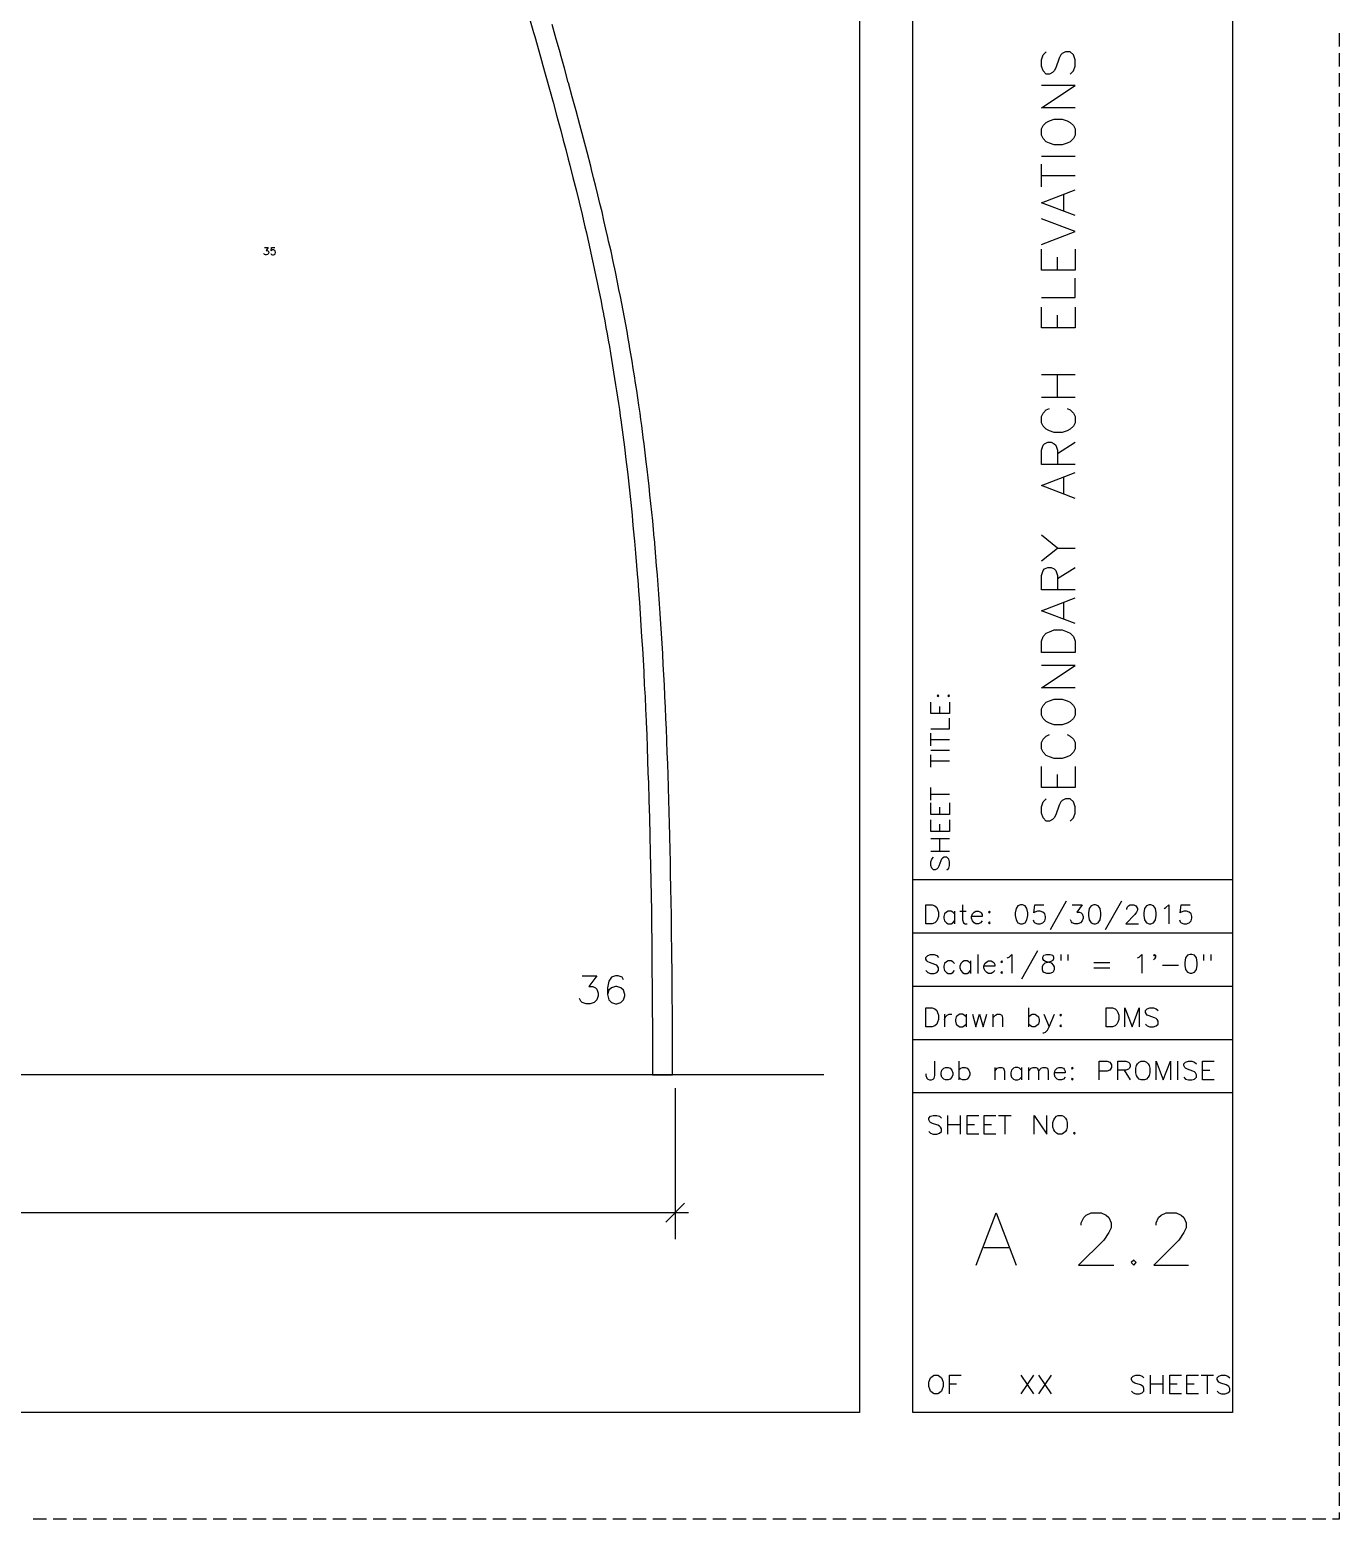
# Model space of a CAD drawing. Extents: x 57 to 189, y -88 to -29.
# Drawn here: x 102.05 to 111.31, y -88.09 to -77.57 of the extents above; entities that cross this region are included whole.
import ezdxf

# ---------------------------------------------------------------- set-up
doc = ezdxf.new("R2010")
doc.units = 0
doc.layers.get('0').update_dxf_attribs({"linetype": 'CONTINUOUS'})
for name, color, linetype in [('DIMENSION', 18, 'CONTINUOUS'), ('NONE', 18, 'CONTINUOUS'), ('SPIRE', 18, 'CONTINUOUS')]:
    doc.layers.add(name, color=color, linetype=linetype)

msp = doc.modelspace()

# ---------------------------------------------------------------- linework, layer by layer
for points in [[(109.407, -77.881), (109.43, -77.858), (109.441, -77.824), (109.441, -77.779), (109.43, -77.745), (109.407, -77.722), (109.373, -77.722), (109.35, -77.734), (109.339, -77.745), (109.328, -77.768), (109.305, -77.836), (109.294, -77.858), (109.282, -77.87), (109.259, -77.881), (109.237, -77.881), (109.214, -77.858), (109.203, -77.824), (109.203, -77.779), (109.214, -77.745), (109.237, -77.722)], [(109.441, -78.119), (109.203, -78.119), (109.441, -77.961), (109.203, -77.961)], [(109.203, -78.46), (109.441, -78.46)], [(109.203, -78.676), (109.203, -78.517)], [(109.203, -78.596), (109.441, -78.596)], [(109.441, -78.88), (109.203, -78.789), (109.441, -78.698)], [(109.362, -78.846), (109.362, -78.732)], [(109.203, -79.084), (109.441, -78.993), (109.203, -78.903)], [(109.441, -79.118), (109.441, -79.266), (109.203, -79.266), (109.203, -79.118)], [(109.316, -79.266), (109.316, -79.175)], [(109.203, -79.459), (109.441, -79.459), (109.441, -79.323)], [(109.441, -79.527), (109.441, -79.674), (109.203, -79.674), (109.203, -79.527)], [(109.316, -79.674), (109.316, -79.584)], [(109.203, -80.004), (109.441, -80.004)], [(109.316, -80.163), (109.316, -80.004)], [(109.203, -80.163), (109.441, -80.163)], [(109.384, -80.242), (109.407, -80.253), (109.43, -80.276), (109.441, -80.299), (109.441, -80.344), (109.43, -80.367), (109.407, -80.39), (109.384, -80.401), (109.35, -80.412), (109.294, -80.412), (109.259, -80.401), (109.237, -80.39), (109.214, -80.367), (109.203, -80.344), (109.203, -80.299), (109.214, -80.276), (109.237, -80.253), (109.259, -80.242)], [(109.441, -80.639), (109.203, -80.639), (109.203, -80.537), (109.214, -80.503), (109.225, -80.492), (109.248, -80.48), (109.271, -80.48), (109.294, -80.492), (109.305, -80.503), (109.316, -80.537), (109.316, -80.639)], [(109.316, -80.56), (109.441, -80.48)], [(109.441, -80.878), (109.203, -80.787), (109.441, -80.696)], [(109.362, -80.844), (109.362, -80.73)], [(109.203, -81.32), (109.316, -81.23), (109.203, -81.139)], [(109.316, -81.23), (109.441, -81.23)], [(109.441, -81.525), (109.203, -81.525), (109.203, -81.423), (109.214, -81.388), (109.225, -81.377), (109.248, -81.366), (109.271, -81.366), (109.294, -81.377), (109.305, -81.388), (109.316, -81.423), (109.316, -81.525)], [(109.316, -81.445), (109.441, -81.366)], [(109.441, -81.763), (109.203, -81.672), (109.441, -81.581)], [(109.362, -81.729), (109.362, -81.615)], [(109.441, -82.217), (109.203, -82.217), (109.441, -82.058), (109.203, -82.058)], [(109.384, -82.546), (109.407, -82.558), (109.43, -82.58), (109.441, -82.603), (109.441, -82.648), (109.43, -82.671), (109.407, -82.694), (109.384, -82.705), (109.35, -82.717), (109.294, -82.717), (109.259, -82.705), (109.237, -82.694), (109.214, -82.671), (109.203, -82.648), (109.203, -82.603), (109.214, -82.58), (109.237, -82.558), (109.259, -82.546)], [(109.441, -82.773), (109.441, -82.921), (109.203, -82.921), (109.203, -82.773)], [(109.316, -82.921), (109.316, -82.83)], [(109.407, -83.159), (109.43, -83.136), (109.441, -83.102), (109.441, -83.057), (109.43, -83.023), (109.407, -83), (109.373, -83), (109.35, -83.012), (109.339, -83.023), (109.328, -83.046), (109.305, -83.114), (109.294, -83.136), (109.282, -83.148), (109.259, -83.159), (109.237, -83.159), (109.214, -83.136), (109.203, -83.102), (109.203, -83.057), (109.214, -83.023), (109.237, -83)], [(109.176, -84.075), (109.062, -84.276)], [(108.961, -84.125), (108.974, -84.119), (108.993, -84.1), (108.993, -84.232)], [(109.34, -84.1), (109.34, -84.144)], [(109.39, -84.1), (109.39, -84.144)], [(109.573, -84.157), (109.686, -84.157)], [(109.882, -84.125), (109.894, -84.119), (109.913, -84.1), (109.913, -84.232)], [(110.002, -84.112), (109.995, -84.106), (110.002, -84.1), (110.008, -84.106), (110.008, -84.119), (110.002, -84.131), (109.995, -84.138)], [(110.058, -84.176), (110.172, -84.176)], [(110.348, -84.1), (110.348, -84.144)], [(110.399, -84.1), (110.399, -84.144)], [(109.573, -84.194), (109.686, -84.194)], [(107.666, -84.95), (59.733, -84.95)], [(108.742, -86.296), (108.884, -85.925), (109.025, -86.296)], [(109.484, -86.013), (109.484, -85.996), (109.502, -85.96), (109.519, -85.943), (109.555, -85.925), (109.625, -85.925), (109.661, -85.943), (109.678, -85.96), (109.696, -85.996), (109.696, -86.031), (109.678, -86.066), (109.643, -86.119), (109.466, -86.296), (109.714, -86.296)], [(110.014, -86.013), (110.014, -85.996), (110.031, -85.96), (110.049, -85.943), (110.084, -85.925), (110.155, -85.925), (110.19, -85.943), (110.208, -85.96), (110.226, -85.996), (110.226, -86.031), (110.208, -86.066), (110.173, -86.119), (109.996, -86.296), (110.243, -86.296)], [(108.795, -86.172), (108.972, -86.172)]]:
    msp.add_lwpolyline(points)
for points in [[(109.441, -78.312), (109.43, -78.335), (109.407, -78.358), (109.384, -78.369), (109.35, -78.381), (109.294, -78.381), (109.259, -78.369), (109.237, -78.358), (109.214, -78.335), (109.203, -78.312), (109.203, -78.267), (109.214, -78.244), (109.237, -78.222), (109.259, -78.21), (109.294, -78.199), (109.35, -78.199), (109.384, -78.21), (109.407, -78.222), (109.43, -78.244), (109.441, -78.267)], [(109.441, -81.967), (109.203, -81.967), (109.203, -81.888), (109.214, -81.854), (109.237, -81.831), (109.259, -81.82), (109.294, -81.808), (109.35, -81.808), (109.384, -81.82), (109.407, -81.831), (109.43, -81.854), (109.441, -81.888)], [(109.441, -82.41), (109.43, -82.433), (109.407, -82.455), (109.384, -82.467), (109.35, -82.478), (109.294, -82.478), (109.259, -82.467), (109.237, -82.455), (109.214, -82.433), (109.203, -82.41), (109.203, -82.365), (109.214, -82.342), (109.237, -82.319), (109.259, -82.308), (109.294, -82.297), (109.35, -82.297), (109.384, -82.308), (109.407, -82.319), (109.43, -82.342), (109.441, -82.365)], [(109.239, -84.232), (109.264, -84.232), (109.283, -84.226), (109.289, -84.22), (109.295, -84.207), (109.295, -84.188), (109.289, -84.176), (109.276, -84.163), (109.258, -84.157), (109.232, -84.15), (109.22, -84.144), (109.213, -84.131), (109.213, -84.119), (109.22, -84.106), (109.239, -84.1), (109.264, -84.1), (109.283, -84.106), (109.289, -84.119), (109.289, -84.131), (109.283, -84.144), (109.27, -84.15), (109.245, -84.157), (109.226, -84.163), (109.213, -84.176), (109.207, -84.188), (109.207, -84.207), (109.213, -84.22), (109.22, -84.226)], [(110.266, -84.232), (110.285, -84.226), (110.298, -84.207), (110.304, -84.176), (110.304, -84.157), (110.298, -84.125), (110.285, -84.106), (110.266, -84.1), (110.254, -84.1), (110.235, -84.106), (110.222, -84.125), (110.216, -84.157), (110.216, -84.176), (110.222, -84.207), (110.235, -84.226), (110.254, -84.232)], [(109.855, -86.296), (109.873, -86.278), (109.855, -86.26), (109.837, -86.278)]]:
    msp.add_lwpolyline(points, close=True)
at = {"layer": 'DIMENSION'}
for points in [[(106.616, -85.045), (106.616, -86.112)], [(106.549, -85.991), (106.682, -85.858)], [(96.775, -85.924), (106.616, -85.924)], [(106.616, -85.924), (106.71, -85.924)]]:
    msp.add_lwpolyline(points, dxfattribs=at)
at = {"layer": 'NONE'}
for points in [[(58.572, -52.683), (107.917, -52.683), (107.917, -87.337), (58.572, -87.337)], [(108.294, -52.683), (110.554, -52.683), (110.554, -87.337), (108.294, -87.337)], [(108.478, -82.273), (108.472, -82.267), (108.466, -82.273), (108.472, -82.279)], [(108.554, -82.273), (108.548, -82.267), (108.541, -82.273), (108.548, -82.279)], [(108.387, -83.883), (108.387, -83.75), (108.431, -83.75), (108.45, -83.756), (108.463, -83.769), (108.469, -83.782), (108.475, -83.801), (108.475, -83.832), (108.469, -83.851), (108.463, -83.864), (108.45, -83.876), (108.431, -83.883)], [(109.068, -83.883), (109.087, -83.876), (109.1, -83.857), (109.106, -83.826), (109.106, -83.807), (109.1, -83.775), (109.087, -83.756), (109.068, -83.75), (109.055, -83.75), (109.036, -83.756), (109.024, -83.775), (109.018, -83.807), (109.018, -83.826), (109.024, -83.857), (109.036, -83.876), (109.055, -83.883)], [(109.585, -83.883), (109.604, -83.876), (109.617, -83.857), (109.623, -83.826), (109.623, -83.807), (109.617, -83.775), (109.604, -83.756), (109.585, -83.75), (109.573, -83.75), (109.554, -83.756), (109.541, -83.775), (109.535, -83.807), (109.535, -83.826), (109.541, -83.857), (109.554, -83.876), (109.573, -83.883)], [(109.976, -83.883), (109.995, -83.876), (110.008, -83.857), (110.014, -83.826), (110.014, -83.807), (110.008, -83.775), (109.995, -83.756), (109.976, -83.75), (109.963, -83.75), (109.945, -83.756), (109.932, -83.775), (109.926, -83.807), (109.926, -83.826), (109.932, -83.857), (109.945, -83.876), (109.963, -83.883)], [(108.835, -83.807), (108.841, -83.801), (108.835, -83.794), (108.828, -83.801)], [(108.835, -83.883), (108.841, -83.876), (108.835, -83.87), (108.828, -83.876)], [(108.923, -84.158), (108.929, -84.152), (108.923, -84.146), (108.917, -84.152)], [(108.923, -84.234), (108.929, -84.228), (108.923, -84.221), (108.917, -84.228)], [(108.387, -84.611), (108.387, -84.478), (108.431, -84.478), (108.45, -84.485), (108.463, -84.497), (108.469, -84.51), (108.475, -84.529), (108.475, -84.56), (108.469, -84.579), (108.463, -84.592), (108.45, -84.604), (108.431, -84.611)], [(109.661, -84.611), (109.661, -84.478), (109.705, -84.478), (109.724, -84.485), (109.736, -84.497), (109.743, -84.51), (109.749, -84.529), (109.749, -84.56), (109.743, -84.579), (109.736, -84.592), (109.724, -84.604), (109.705, -84.611)], [(109.339, -84.535), (109.345, -84.529), (109.339, -84.522), (109.333, -84.529)], [(109.339, -84.611), (109.345, -84.604), (109.339, -84.598), (109.333, -84.604)], [(108.5, -84.968), (108.494, -84.95), (108.494, -84.937), (108.5, -84.918), (108.513, -84.905), (108.526, -84.899), (108.545, -84.899), (108.557, -84.905), (108.57, -84.918), (108.576, -84.937), (108.576, -84.95), (108.57, -84.968), (108.557, -84.981), (108.545, -84.987), (108.526, -84.987), (108.513, -84.981)], [(109.421, -84.912), (109.427, -84.905), (109.421, -84.899), (109.415, -84.905)], [(109.907, -84.987), (109.894, -84.981), (109.881, -84.968), (109.875, -84.956), (109.869, -84.937), (109.869, -84.905), (109.875, -84.886), (109.881, -84.874), (109.894, -84.861), (109.907, -84.855), (109.932, -84.855), (109.945, -84.861), (109.957, -84.874), (109.963, -84.886), (109.97, -84.905), (109.97, -84.937), (109.963, -84.956), (109.957, -84.968), (109.945, -84.981), (109.932, -84.987)], [(109.421, -84.987), (109.427, -84.981), (109.421, -84.975), (109.415, -84.981)], [(108.294, -85.077), (110.554, -85.077), (110.554, -87.337), (108.294, -87.337)], [(109.322, -85.37), (109.31, -85.364), (109.297, -85.351), (109.291, -85.339), (109.284, -85.32), (109.284, -85.288), (109.291, -85.269), (109.297, -85.257), (109.31, -85.244), (109.322, -85.238), (109.347, -85.238), (109.36, -85.244), (109.373, -85.257), (109.379, -85.269), (109.385, -85.288), (109.385, -85.32), (109.379, -85.339), (109.373, -85.351), (109.36, -85.364), (109.347, -85.37)], [(109.436, -85.37), (109.442, -85.364), (109.436, -85.358), (109.429, -85.364)], [(108.446, -87.205), (108.433, -87.198), (108.42, -87.186), (108.414, -87.173), (108.408, -87.154), (108.408, -87.123), (108.414, -87.104), (108.42, -87.091), (108.433, -87.079), (108.446, -87.072), (108.471, -87.072), (108.483, -87.079), (108.496, -87.091), (108.502, -87.104), (108.509, -87.123), (108.509, -87.154), (108.502, -87.173), (108.496, -87.186), (108.483, -87.198), (108.471, -87.205)]]:
    msp.add_lwpolyline(points, close=True, dxfattribs=at)
for points in [[(111.307, -77.591), (111.307, -77.685)], [(111.307, -77.732), (111.307, -77.826)], [(111.307, -77.873), (111.307, -77.968)], [(111.307, -78.015), (111.307, -78.109)], [(111.307, -78.156), (111.307, -78.25)], [(111.307, -78.297), (111.307, -78.391)], [(111.307, -78.438), (111.307, -78.533)], [(111.307, -78.58), (111.307, -78.674)], [(111.307, -78.721), (111.307, -78.815)], [(111.307, -78.862), (111.307, -78.956)], [(111.307, -79.003), (111.307, -79.098)], [(111.307, -79.145), (111.307, -79.239)], [(111.307, -79.286), (111.307, -79.38)], [(111.307, -79.427), (111.307, -79.521)], [(111.307, -79.568), (111.307, -79.663)], [(111.307, -79.71), (111.307, -79.804)], [(111.307, -79.851), (111.307, -79.945)], [(111.307, -79.992), (111.307, -80.086)], [(111.307, -80.133), (111.307, -80.228)], [(111.307, -80.275), (111.307, -80.369)], [(111.307, -80.416), (111.307, -80.51)], [(111.307, -80.557), (111.307, -80.651)], [(111.307, -80.698), (111.307, -80.793)], [(111.307, -80.84), (111.307, -80.934)], [(111.307, -80.981), (111.307, -81.075)], [(111.307, -81.122), (111.307, -81.216)], [(111.307, -81.263), (111.307, -81.358)], [(111.307, -81.405), (111.307, -81.499)], [(111.307, -81.546), (111.307, -81.64)], [(111.307, -81.687), (111.307, -81.781)], [(111.307, -81.829), (111.307, -81.923)], [(111.307, -81.97), (111.307, -82.064)], [(111.307, -82.111), (111.307, -82.205)], [(111.307, -82.252), (111.307, -82.346)], [(108.554, -82.317), (108.554, -82.399), (108.422, -82.399), (108.422, -82.317)], [(108.485, -82.399), (108.485, -82.349)], [(111.307, -82.394), (111.307, -82.488)], [(108.422, -82.506), (108.554, -82.506), (108.554, -82.431)], [(108.422, -82.626), (108.422, -82.538)], [(108.422, -82.582), (108.554, -82.582)], [(111.307, -82.535), (111.307, -82.629)], [(108.422, -82.658), (108.554, -82.658)], [(108.422, -82.777), (108.422, -82.689)], [(111.307, -82.676), (111.307, -82.77)], [(108.422, -82.733), (108.554, -82.733)], [(111.307, -82.817), (111.307, -82.911)], [(108.422, -83.011), (108.422, -82.922)], [(108.422, -82.967), (108.554, -82.967)], [(108.554, -83.03), (108.554, -83.112), (108.422, -83.112), (108.422, -83.03)], [(111.307, -82.959), (111.307, -83.053)], [(108.485, -83.112), (108.485, -83.061)], [(111.307, -83.1), (111.307, -83.194)], [(108.554, -83.149), (108.554, -83.231), (108.422, -83.231), (108.422, -83.149)], [(108.485, -83.231), (108.485, -83.181)], [(108.422, -83.282), (108.554, -83.282)], [(108.485, -83.37), (108.485, -83.282)], [(111.307, -83.241), (111.307, -83.335)], [(108.422, -83.37), (108.554, -83.37)], [(108.535, -83.503), (108.548, -83.49), (108.554, -83.471), (108.554, -83.446), (108.548, -83.427), (108.535, -83.414), (108.516, -83.414), (108.504, -83.421), (108.497, -83.427), (108.491, -83.44), (108.478, -83.477), (108.472, -83.49), (108.466, -83.496), (108.453, -83.503), (108.441, -83.503), (108.428, -83.49), (108.422, -83.471), (108.422, -83.446), (108.428, -83.427), (108.441, -83.414)], [(111.307, -83.382), (111.307, -83.476)], [(111.307, -83.524), (111.307, -83.618)], [(108.294, -83.571), (110.554, -83.571)], [(108.646, -83.75), (108.646, -83.857), (108.652, -83.876), (108.664, -83.883), (108.677, -83.883)], [(109.144, -83.857), (109.15, -83.87), (109.156, -83.876), (109.175, -83.883), (109.194, -83.883), (109.213, -83.876), (109.226, -83.864), (109.232, -83.845), (109.232, -83.832), (109.226, -83.813), (109.213, -83.801), (109.194, -83.794), (109.175, -83.794), (109.156, -83.801), (109.15, -83.807), (109.156, -83.75), (109.219, -83.75)], [(109.377, -83.725), (109.264, -83.927)], [(109.421, -83.75), (109.491, -83.75), (109.453, -83.801), (109.472, -83.801), (109.484, -83.807), (109.491, -83.813), (109.497, -83.832), (109.497, -83.845), (109.491, -83.864), (109.478, -83.876), (109.459, -83.883), (109.44, -83.883), (109.421, -83.876), (109.415, -83.87), (109.409, -83.857)], [(109.768, -83.725), (109.654, -83.927)], [(109.806, -83.782), (109.806, -83.775), (109.812, -83.763), (109.818, -83.756), (109.831, -83.75), (109.856, -83.75), (109.869, -83.756), (109.875, -83.763), (109.881, -83.775), (109.881, -83.788), (109.875, -83.801), (109.863, -83.819), (109.8, -83.883), (109.888, -83.883)], [(110.071, -83.775), (110.083, -83.769), (110.102, -83.75), (110.102, -83.883)], [(110.178, -83.857), (110.184, -83.87), (110.19, -83.876), (110.209, -83.883), (110.228, -83.883), (110.247, -83.876), (110.26, -83.864), (110.266, -83.845), (110.266, -83.832), (110.26, -83.813), (110.247, -83.801), (110.228, -83.794), (110.209, -83.794), (110.19, -83.801), (110.184, -83.807), (110.19, -83.75), (110.254, -83.75)], [(111.307, -83.665), (111.307, -83.759)], [(108.589, -83.813), (108.576, -83.801), (108.564, -83.794), (108.545, -83.794), (108.532, -83.801), (108.519, -83.813), (108.513, -83.832), (108.513, -83.845), (108.519, -83.864), (108.532, -83.876), (108.545, -83.883), (108.564, -83.883), (108.576, -83.876), (108.589, -83.864)], [(108.589, -83.794), (108.589, -83.883)], [(108.627, -83.794), (108.671, -83.794)], [(108.784, -83.864), (108.772, -83.876), (108.759, -83.883), (108.74, -83.883), (108.727, -83.876), (108.715, -83.864), (108.709, -83.845), (108.709, -83.832), (108.715, -83.813), (108.727, -83.801), (108.74, -83.794), (108.759, -83.794), (108.772, -83.801), (108.778, -83.807), (108.784, -83.819), (108.784, -83.832), (108.709, -83.832)], [(111.307, -83.806), (111.307, -83.9)], [(108.294, -83.947), (110.554, -83.947)], [(111.307, -83.947), (111.307, -84.041)], [(108.387, -84.215), (108.4, -84.228), (108.419, -84.234), (108.444, -84.234), (108.463, -84.228), (108.475, -84.215), (108.475, -84.196), (108.469, -84.184), (108.463, -84.177), (108.45, -84.171), (108.412, -84.158), (108.4, -84.152), (108.393, -84.146), (108.387, -84.133), (108.387, -84.121), (108.4, -84.108), (108.419, -84.102), (108.444, -84.102), (108.463, -84.108), (108.475, -84.121)], [(108.589, -84.165), (108.576, -84.152), (108.564, -84.146), (108.545, -84.146), (108.532, -84.152), (108.519, -84.165), (108.513, -84.184), (108.513, -84.196), (108.519, -84.215), (108.532, -84.228), (108.545, -84.234), (108.564, -84.234), (108.576, -84.228), (108.589, -84.215)], [(108.702, -84.165), (108.69, -84.152), (108.677, -84.146), (108.658, -84.146), (108.646, -84.152), (108.633, -84.165), (108.627, -84.184), (108.627, -84.196), (108.633, -84.215), (108.646, -84.228), (108.658, -84.234), (108.677, -84.234), (108.69, -84.228), (108.702, -84.215)], [(108.702, -84.146), (108.702, -84.234)], [(108.753, -84.102), (108.753, -84.234)], [(108.873, -84.215), (108.86, -84.228), (108.847, -84.234), (108.828, -84.234), (108.816, -84.228), (108.803, -84.215), (108.797, -84.196), (108.797, -84.184), (108.803, -84.165), (108.816, -84.152), (108.828, -84.146), (108.847, -84.146), (108.86, -84.152), (108.866, -84.158), (108.873, -84.171), (108.873, -84.184), (108.797, -84.184)], [(111.307, -84.089), (111.307, -84.183)], [(111.307, -84.23), (111.307, -84.324)], [(108.294, -84.324), (110.554, -84.324)], [(111.307, -84.371), (111.307, -84.465)], [(109.112, -84.478), (109.112, -84.611)], [(109.793, -84.611), (109.793, -84.478), (109.844, -84.611), (109.894, -84.478), (109.894, -84.611)], [(109.938, -84.592), (109.951, -84.604), (109.97, -84.611), (109.995, -84.611), (110.014, -84.604), (110.027, -84.592), (110.027, -84.573), (110.02, -84.56), (110.014, -84.554), (110.001, -84.548), (109.963, -84.535), (109.951, -84.529), (109.945, -84.522), (109.938, -84.51), (109.938, -84.497), (109.951, -84.485), (109.97, -84.478), (109.995, -84.478), (110.014, -84.485), (110.027, -84.497)], [(108.519, -84.522), (108.519, -84.611)], [(108.519, -84.56), (108.526, -84.541), (108.538, -84.529), (108.551, -84.522), (108.57, -84.522)], [(108.671, -84.541), (108.658, -84.529), (108.646, -84.522), (108.627, -84.522), (108.614, -84.529), (108.601, -84.541), (108.595, -84.56), (108.595, -84.573), (108.601, -84.592), (108.614, -84.604), (108.627, -84.611), (108.646, -84.611), (108.658, -84.604), (108.671, -84.592)], [(108.671, -84.522), (108.671, -84.611)], [(108.715, -84.522), (108.74, -84.611), (108.765, -84.522), (108.791, -84.611), (108.816, -84.522)], [(108.86, -84.522), (108.86, -84.611)], [(108.86, -84.548), (108.879, -84.529), (108.891, -84.522), (108.91, -84.522), (108.923, -84.529), (108.929, -84.548), (108.929, -84.611)], [(109.112, -84.541), (109.125, -84.529), (109.137, -84.522), (109.156, -84.522), (109.169, -84.529), (109.182, -84.541), (109.188, -84.56), (109.188, -84.573), (109.182, -84.592), (109.169, -84.604), (109.156, -84.611), (109.137, -84.611), (109.125, -84.604), (109.112, -84.592)], [(109.213, -84.655), (109.219, -84.655), (109.232, -84.649), (109.245, -84.636), (109.257, -84.611), (109.295, -84.522)], [(109.219, -84.522), (109.257, -84.611)], [(111.307, -84.512), (111.307, -84.607)], [(108.294, -84.701), (110.554, -84.701)], [(111.307, -84.654), (111.307, -84.748)], [(111.307, -84.795), (111.307, -84.889)], [(108.387, -84.943), (108.387, -84.956), (108.393, -84.975), (108.4, -84.981), (108.412, -84.987), (108.425, -84.987), (108.437, -84.981), (108.444, -84.975), (108.45, -84.956), (108.45, -84.855)], [(108.62, -84.855), (108.62, -84.987)], [(108.62, -84.918), (108.633, -84.905), (108.646, -84.899), (108.664, -84.899), (108.677, -84.905), (108.69, -84.918), (108.696, -84.937), (108.696, -84.95), (108.69, -84.968), (108.677, -84.981), (108.664, -84.987), (108.646, -84.987), (108.633, -84.981), (108.62, -84.968)], [(108.873, -84.899), (108.873, -84.987)], [(108.873, -84.924), (108.891, -84.905), (108.904, -84.899), (108.923, -84.899), (108.936, -84.905), (108.942, -84.924), (108.942, -84.987)], [(109.062, -84.918), (109.049, -84.905), (109.036, -84.899), (109.018, -84.899), (109.005, -84.905), (108.992, -84.918), (108.986, -84.937), (108.986, -84.95), (108.992, -84.968), (109.005, -84.981), (109.018, -84.987), (109.036, -84.987), (109.049, -84.981), (109.062, -84.968)], [(109.062, -84.899), (109.062, -84.987)], [(109.112, -84.899), (109.112, -84.987)], [(109.112, -84.924), (109.131, -84.905), (109.144, -84.899), (109.163, -84.899), (109.175, -84.905), (109.182, -84.924), (109.182, -84.987)], [(109.182, -84.924), (109.2, -84.905), (109.213, -84.899), (109.232, -84.899), (109.245, -84.905), (109.251, -84.924), (109.251, -84.987)], [(109.371, -84.968), (109.358, -84.981), (109.345, -84.987), (109.327, -84.987), (109.314, -84.981), (109.301, -84.968), (109.295, -84.95), (109.295, -84.937), (109.301, -84.918), (109.314, -84.905), (109.327, -84.899), (109.345, -84.899), (109.358, -84.905), (109.364, -84.912), (109.371, -84.924), (109.371, -84.937), (109.295, -84.937)], [(109.61, -84.987), (109.61, -84.855), (109.667, -84.855), (109.686, -84.861), (109.692, -84.868), (109.699, -84.88), (109.699, -84.899), (109.692, -84.912), (109.686, -84.918), (109.667, -84.924), (109.61, -84.924)], [(109.743, -84.987), (109.743, -84.855), (109.8, -84.855), (109.818, -84.861), (109.825, -84.868), (109.831, -84.88), (109.831, -84.893), (109.825, -84.905), (109.818, -84.912), (109.8, -84.918), (109.743, -84.918)], [(109.787, -84.918), (109.831, -84.987)], [(110.014, -84.987), (110.014, -84.855), (110.064, -84.987), (110.115, -84.855), (110.115, -84.987)], [(110.165, -84.855), (110.165, -84.987)], [(110.209, -84.968), (110.222, -84.981), (110.241, -84.987), (110.266, -84.987), (110.285, -84.981), (110.298, -84.968), (110.298, -84.95), (110.291, -84.937), (110.285, -84.931), (110.272, -84.924), (110.235, -84.912), (110.222, -84.905), (110.216, -84.899), (110.209, -84.886), (110.209, -84.874), (110.222, -84.861), (110.241, -84.855), (110.266, -84.855), (110.285, -84.861), (110.298, -84.874)], [(110.424, -84.987), (110.342, -84.987), (110.342, -84.855), (110.424, -84.855)], [(110.342, -84.918), (110.392, -84.918)], [(111.307, -84.936), (111.307, -85.03)], [(111.307, -85.077), (111.307, -85.172)], [(108.408, -85.351), (108.42, -85.364), (108.439, -85.37), (108.465, -85.37), (108.483, -85.364), (108.496, -85.351), (108.496, -85.332), (108.49, -85.32), (108.483, -85.314), (108.471, -85.307), (108.433, -85.295), (108.42, -85.288), (108.414, -85.282), (108.408, -85.269), (108.408, -85.257), (108.42, -85.244), (108.439, -85.238), (108.465, -85.238), (108.483, -85.244), (108.496, -85.257)], [(108.54, -85.238), (108.54, -85.37)], [(108.629, -85.238), (108.629, -85.37)], [(108.761, -85.37), (108.679, -85.37), (108.679, -85.238), (108.761, -85.238)], [(108.881, -85.37), (108.799, -85.37), (108.799, -85.238), (108.881, -85.238)], [(108.9, -85.238), (108.988, -85.238)], [(108.944, -85.238), (108.944, -85.37)], [(109.152, -85.37), (109.152, -85.238), (109.24, -85.37), (109.24, -85.238)], [(111.307, -85.219), (111.307, -85.313)], [(108.54, -85.301), (108.629, -85.301)], [(108.679, -85.301), (108.729, -85.301)], [(108.799, -85.301), (108.849, -85.301)], [(111.307, -85.36), (111.307, -85.454)], [(111.307, -85.501), (111.307, -85.595)], [(111.307, -85.642), (111.307, -85.737)], [(111.307, -85.784), (111.307, -85.878)], [(111.307, -85.925), (111.307, -86.019)], [(111.307, -86.066), (111.307, -86.16)], [(111.307, -86.207), (111.307, -86.302)], [(111.307, -86.349), (111.307, -86.443)], [(111.307, -86.49), (111.307, -86.584)], [(111.307, -86.631), (111.307, -86.725)], [(111.307, -86.772), (111.307, -86.867)], [(111.307, -86.914), (111.307, -87.008)], [(108.553, -87.205), (108.553, -87.072), (108.635, -87.072)], [(109.146, -87.072), (109.057, -87.205)], [(109.057, -87.072), (109.146, -87.205)], [(109.272, -87.072), (109.183, -87.205)], [(109.183, -87.072), (109.272, -87.205)], [(109.839, -87.186), (109.852, -87.198), (109.871, -87.205), (109.896, -87.205), (109.915, -87.198), (109.927, -87.186), (109.927, -87.167), (109.921, -87.154), (109.915, -87.148), (109.902, -87.142), (109.864, -87.129), (109.852, -87.123), (109.845, -87.116), (109.839, -87.104), (109.839, -87.091), (109.852, -87.079), (109.871, -87.072), (109.896, -87.072), (109.915, -87.079), (109.927, -87.091)], [(109.972, -87.072), (109.972, -87.205)], [(110.06, -87.072), (110.06, -87.205)], [(110.192, -87.205), (110.11, -87.205), (110.11, -87.072), (110.192, -87.072)], [(110.312, -87.205), (110.23, -87.205), (110.23, -87.072), (110.312, -87.072)], [(110.331, -87.072), (110.419, -87.072)], [(110.375, -87.072), (110.375, -87.205)], [(110.445, -87.186), (110.457, -87.198), (110.476, -87.205), (110.501, -87.205), (110.52, -87.198), (110.533, -87.186), (110.533, -87.167), (110.527, -87.154), (110.52, -87.148), (110.508, -87.142), (110.47, -87.129), (110.457, -87.123), (110.451, -87.116), (110.445, -87.104), (110.445, -87.091), (110.457, -87.079), (110.476, -87.072), (110.501, -87.072), (110.52, -87.079), (110.533, -87.091)], [(111.307, -87.055), (111.307, -87.149)], [(108.553, -87.135), (108.603, -87.135)], [(109.972, -87.135), (110.06, -87.135)], [(110.11, -87.135), (110.161, -87.135)], [(110.23, -87.135), (110.281, -87.135)], [(111.307, -87.196), (111.307, -87.29)], [(111.307, -87.337), (111.307, -87.432)], [(111.307, -87.479), (111.307, -87.573)], [(111.307, -87.62), (111.307, -87.714)], [(111.307, -87.761), (111.307, -87.855)], [(111.307, -87.902), (111.307, -87.997)], [(111.307, -88.044), (111.307, -88.091), (111.26, -88.091)], [(102.173, -88.091), (102.078, -88.091)], [(102.314, -88.091), (102.22, -88.091)], [(102.455, -88.091), (102.361, -88.091)], [(102.596, -88.091), (102.502, -88.091)], [(102.738, -88.091), (102.643, -88.091)], [(102.879, -88.091), (102.785, -88.091)], [(103.02, -88.091), (102.926, -88.091)], [(103.161, -88.091), (103.067, -88.091)], [(103.303, -88.091), (103.208, -88.091)], [(103.444, -88.091), (103.35, -88.091)], [(103.585, -88.091), (103.491, -88.091)], [(103.726, -88.091), (103.632, -88.091)], [(103.868, -88.091), (103.773, -88.091)], [(104.009, -88.091), (103.915, -88.091)], [(104.15, -88.091), (104.056, -88.091)], [(104.291, -88.091), (104.197, -88.091)], [(104.433, -88.091), (104.338, -88.091)], [(104.574, -88.091), (104.48, -88.091)], [(104.715, -88.091), (104.621, -88.091)], [(104.856, -88.091), (104.762, -88.091)], [(104.998, -88.091), (104.903, -88.091)], [(105.139, -88.091), (105.045, -88.091)], [(105.28, -88.091), (105.186, -88.091)], [(105.421, -88.091), (105.327, -88.091)], [(105.563, -88.091), (105.468, -88.091)], [(105.704, -88.091), (105.61, -88.091)], [(105.845, -88.091), (105.751, -88.091)], [(105.986, -88.091), (105.892, -88.091)], [(106.128, -88.091), (106.033, -88.091)], [(106.269, -88.091), (106.175, -88.091)], [(106.41, -88.091), (106.316, -88.091)], [(106.551, -88.091), (106.457, -88.091)], [(106.693, -88.091), (106.599, -88.091)], [(106.834, -88.091), (106.74, -88.091)], [(106.975, -88.091), (106.881, -88.091)], [(107.116, -88.091), (107.022, -88.091)], [(107.258, -88.091), (107.164, -88.091)], [(107.399, -88.091), (107.305, -88.091)], [(107.54, -88.091), (107.446, -88.091)], [(107.681, -88.091), (107.587, -88.091)], [(107.823, -88.091), (107.729, -88.091)], [(107.964, -88.091), (107.87, -88.091)], [(108.105, -88.091), (108.011, -88.091)], [(108.246, -88.091), (108.152, -88.091)], [(108.388, -88.091), (108.294, -88.091)], [(108.529, -88.091), (108.435, -88.091)], [(108.67, -88.091), (108.576, -88.091)], [(108.811, -88.091), (108.717, -88.091)], [(108.953, -88.091), (108.859, -88.091)], [(109.094, -88.091), (109, -88.091)], [(109.235, -88.091), (109.141, -88.091)], [(109.377, -88.091), (109.282, -88.091)], [(109.518, -88.091), (109.424, -88.091)], [(109.659, -88.091), (109.565, -88.091)], [(109.8, -88.091), (109.706, -88.091)], [(109.942, -88.091), (109.847, -88.091)], [(110.083, -88.091), (109.989, -88.091)], [(110.224, -88.091), (110.13, -88.091)], [(110.365, -88.091), (110.271, -88.091)], [(110.507, -88.091), (110.412, -88.091)], [(110.648, -88.091), (110.554, -88.091)], [(110.789, -88.091), (110.695, -88.091)], [(110.93, -88.091), (110.836, -88.091)], [(111.072, -88.091), (110.977, -88.091)], [(111.213, -88.091), (111.119, -88.091)]]:
    msp.add_lwpolyline(points, dxfattribs=at)
at = {"layer": 'SPIRE'}
for points in [[(105.546, -77.344), (105.615, -77.586), (105.623, -77.614), (105.675, -77.802), (105.676, -77.804), (105.702, -77.895), (105.727, -77.987), (105.752, -78.079), (105.777, -78.171), (105.789, -78.213), (105.807, -78.28), (105.824, -78.347), (105.842, -78.414), (105.859, -78.481), (105.871, -78.524), (105.893, -78.611), (105.915, -78.698), (105.936, -78.785), (105.957, -78.872), (105.967, -78.916), (105.977, -78.959), (105.988, -79.003), (105.998, -79.046), (106.007, -79.09), (106.017, -79.134), (106.027, -79.178), (106.036, -79.221), (106.036, -79.222), (106.046, -79.266), (106.055, -79.31), (106.064, -79.354), (106.073, -79.399), (106.082, -79.443), (106.091, -79.487), (106.1, -79.531), (106.108, -79.575), (106.109, -79.579), (106.117, -79.624), (106.126, -79.67), (106.134, -79.715), (106.142, -79.76), (106.15, -79.806), (106.158, -79.851), (106.165, -79.896), (106.173, -79.942), (106.18, -79.986), (106.187, -80.03), (106.194, -80.075), (106.201, -80.119), (106.208, -80.163), (106.214, -80.207), (106.221, -80.251), (106.227, -80.295), (106.233, -80.34), (106.233, -80.343), (106.245, -80.43), (106.256, -80.517), (106.267, -80.604), (106.277, -80.691), (106.282, -80.734), (106.287, -80.778), (106.292, -80.821), (106.297, -80.865), (106.301, -80.908), (106.306, -80.952), (106.31, -80.996), (106.314, -81.039), (106.319, -81.093), (106.327, -81.18), (106.335, -81.266), (106.342, -81.353), (106.349, -81.44), (106.35, -81.451), (106.356, -81.532), (106.362, -81.613), (106.368, -81.695), (106.373, -81.776), (106.378, -81.857), (106.383, -81.939), (106.388, -82.02), (106.393, -82.101), (106.393, -82.109), (106.397, -82.195), (106.402, -82.28), (106.406, -82.365), (106.409, -82.451), (106.41, -82.459), (106.414, -82.549), (106.417, -82.639), (106.42, -82.729), (106.423, -82.818), (106.426, -82.887), (106.43, -83.011), (106.433, -83.135), (106.436, -83.259), (106.439, -83.383), (106.441, -83.475), (106.443, -83.581), (106.445, -83.687), (106.447, -83.792), (106.448, -83.898), (106.449, -84.004), (106.45, -84.11), (106.451, -84.216), (106.452, -84.321), (106.452, -84.36), (106.453, -84.484), (106.454, -84.609), (106.454, -84.734), (106.454, -84.859), (106.454, -84.95), (106.596, -84.95)], [(106.596, -84.95), (106.596, -84.842), (106.595, -84.763), (106.595, -84.629), (106.595, -84.496), (106.594, -84.412), (106.593, -84.314), (106.593, -84.215), (106.592, -84.117), (106.591, -84.019), (106.59, -84.009), (106.589, -83.915), (106.588, -83.822), (106.587, -83.728), (106.585, -83.635), (106.585, -83.625), (106.583, -83.537), (106.582, -83.448), (106.58, -83.359), (106.578, -83.27), (106.577, -83.261), (106.575, -83.177), (106.573, -83.092), (106.571, -83.007), (106.568, -82.923), (106.568, -82.915), (106.565, -82.834), (106.562, -82.754), (106.559, -82.673), (106.556, -82.593), (106.556, -82.585), (106.553, -82.509), (106.55, -82.432), (106.546, -82.356), (106.543, -82.279), (106.542, -82.272), (106.539, -82.199), (106.535, -82.126), (106.531, -82.053), (106.527, -81.98), (106.527, -81.974), (106.523, -81.904), (106.518, -81.834), (106.514, -81.765), (106.509, -81.695), (106.509, -81.689), (106.504, -81.623), (106.5, -81.556), (106.495, -81.49), (106.49, -81.423), (106.489, -81.418), (106.484, -81.354), (106.479, -81.291), (106.473, -81.227), (106.468, -81.164), (106.467, -81.159), (106.462, -81.098), (106.456, -81.037), (106.45, -80.976), (106.444, -80.915), (106.437, -80.854), (106.431, -80.793), (106.424, -80.733), (106.417, -80.672), (106.411, -80.621), (106.406, -80.578), (106.401, -80.535), (106.396, -80.492), (106.39, -80.449), (106.385, -80.406), (106.379, -80.363), (106.373, -80.32), (106.367, -80.277), (106.359, -80.219), (106.351, -80.167), (106.343, -80.116), (106.335, -80.064), (106.327, -80.012), (106.319, -79.961), (106.311, -79.909), (106.302, -79.858), (106.293, -79.806), (106.292, -79.799), (106.283, -79.749), (106.275, -79.7), (106.266, -79.65), (106.256, -79.6), (106.247, -79.551), (106.238, -79.501), (106.228, -79.452), (106.218, -79.402), (106.208, -79.351), (106.193, -79.278), (106.177, -79.205), (106.162, -79.132), (106.145, -79.06), (106.14, -79.035), (106.126, -78.975), (106.112, -78.915), (106.098, -78.854), (106.083, -78.794), (106.069, -78.734), (106.054, -78.674), (106.039, -78.614), (106.024, -78.554), (106.018, -78.531), (105.993, -78.433), (105.967, -78.336), (105.942, -78.238), (105.915, -78.141), (105.915, -78.14), (105.888, -78.041), (105.861, -77.942), (105.86, -77.94), (105.833, -77.839), (105.804, -77.739), (105.804, -77.736), (105.775, -77.633), (105.746, -77.53)], [(103.714, -79.106), (103.74, -79.106), (103.726, -79.126), (103.733, -79.126), (103.738, -79.128), (103.74, -79.13), (103.743, -79.138), (103.743, -79.142), (103.74, -79.15), (103.736, -79.155), (103.728, -79.157), (103.721, -79.157), (103.714, -79.155), (103.712, -79.152), (103.709, -79.147)], [(103.757, -79.147), (103.76, -79.152), (103.762, -79.155), (103.769, -79.157), (103.777, -79.157), (103.784, -79.155), (103.789, -79.15), (103.791, -79.142), (103.791, -79.138), (103.789, -79.13), (103.784, -79.126), (103.777, -79.123), (103.769, -79.123), (103.762, -79.126), (103.76, -79.128), (103.762, -79.106), (103.786, -79.106)], [(105.958, -84.251), (106.062, -84.251), (106.005, -84.326), (106.033, -84.326), (106.052, -84.336), (106.062, -84.345), (106.071, -84.373), (106.071, -84.392), (106.062, -84.42), (106.043, -84.439), (106.014, -84.449), (105.986, -84.449), (105.958, -84.439), (105.949, -84.43), (105.939, -84.411)], [(106.25, -84.279), (106.24, -84.26), (106.212, -84.251), (106.193, -84.251), (106.165, -84.26), (106.146, -84.289), (106.137, -84.336), (106.137, -84.383), (106.146, -84.42), (106.165, -84.439), (106.193, -84.449), (106.203, -84.449), (106.231, -84.439), (106.25, -84.42), (106.259, -84.392), (106.259, -84.383), (106.25, -84.354), (106.231, -84.336), (106.203, -84.326), (106.193, -84.326), (106.165, -84.336), (106.146, -84.354), (106.137, -84.383)]]:
    msp.add_lwpolyline(points, dxfattribs=at)

doc.saveas('drawing.dxf')
